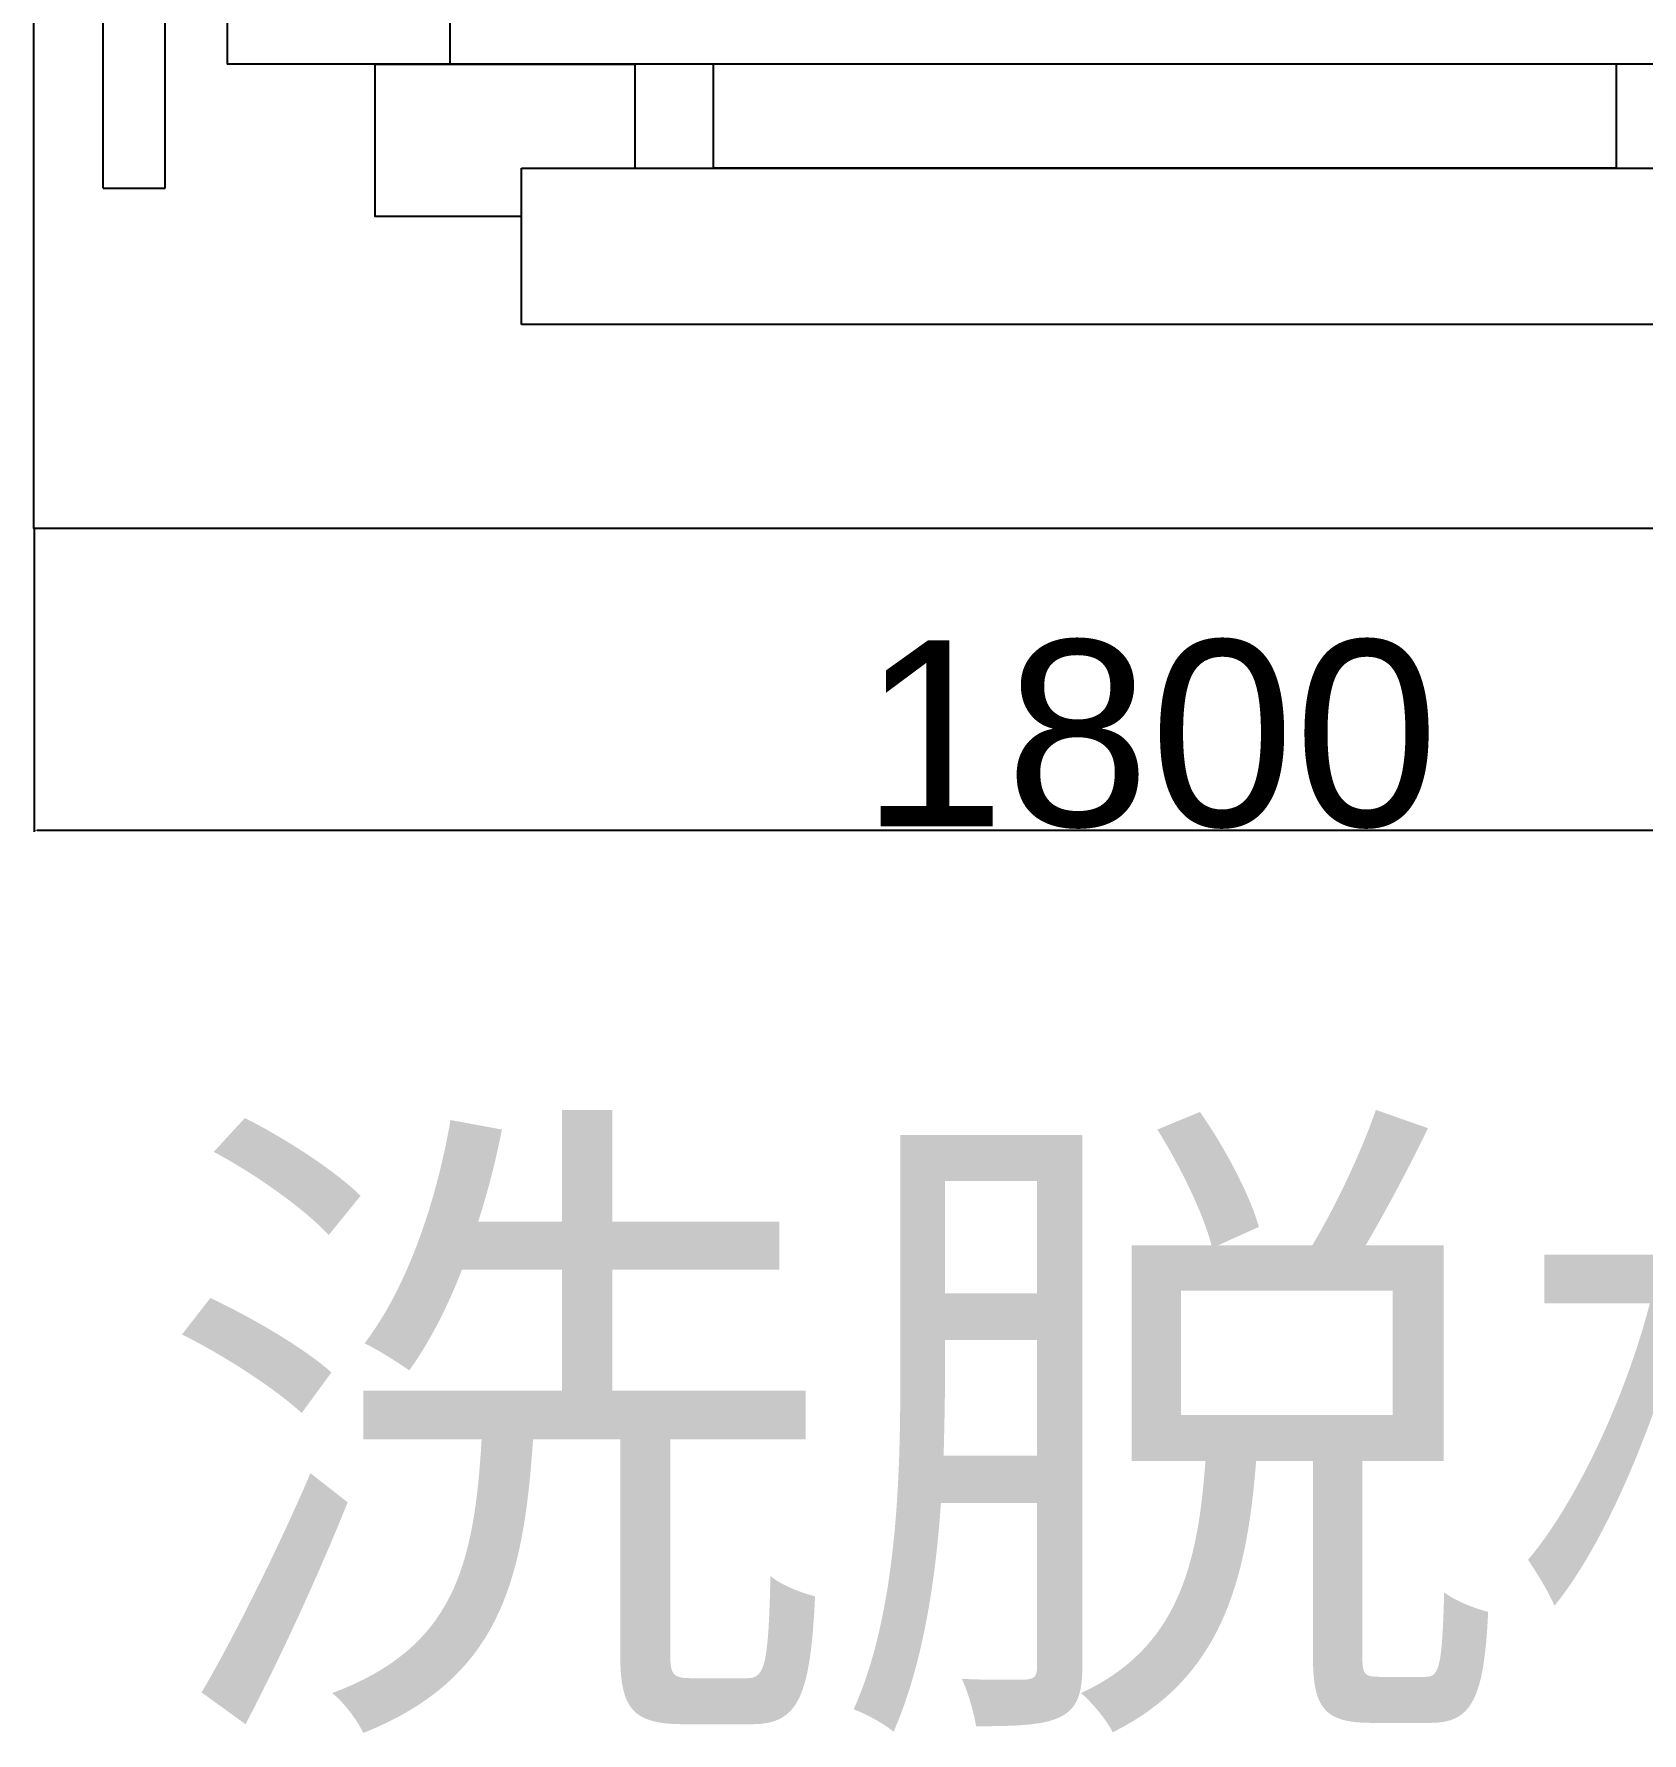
# Model space of a CAD drawing. Header units: millimetres. Extents: x 8553 to 58453, y 11523 to 43612.
# Drawn here: x 38799 to 40096, y 24552 to 25922 of the extents above; entities that cross this region are included whole.
import ezdxf

# ---------------------------------------------------------------- set-up
doc = ezdxf.new("R2010")
doc.units = ezdxf.units.MM
doc.header["$PDMODE"] = 35
for name, color, linetype in [('font_blue', 142, 'Continuous'), ('green', 122, 'Continuous'), ('grey', 254, 'Continuous')]:
    doc.layers.add(name, color=color, linetype=linetype)
doc.styles.get("Standard").update_dxf_attribs({"font": 'arial.ttf', "height": 150})
doc.dimstyles.new('ISO-25', dxfattribs={"dimtxt": 2.5, "dimasz": 2.5, "dimexe": 1.25, "dimexo": 0.625, "dimtad": 1, "dimtxsty": 'Standard', "dimcen": 2.5, "dimadec": 0, "dimazin": 0, "dimtfac": 1, "dimtmove": 0, "dimatfit": 3, "dimfxl": 1, "dimarcsym": 0})

# ---------------------------------------------------------------- blocks, each defined once
blk = doc.blocks.new('*D11')
at = {"layer": 'Defpoints', "color": 0, "transparency": 16777216}
for p in [(38799.2, 25523), (40599.2, 25523), (40599.2, 25279.7)]:
    blk.add_point(p, dxfattribs=at)
at = {"layer": 'font_blue', "color": 0, "lineweight": -2, "transparency": 16777216}
for p, q in [((38799.2, 25522.3), (38799.2, 25278.5)), ((40599.2, 25522.3), (40599.2, 25278.5)), ((38801.7, 25279.7), (40596.7, 25279.7))]:
    blk.add_line(p, q, dxfattribs=at)
at = {"layer": 'font_blue', "color": 0, "transparency": 16777216}
for points in [[(38801.7, 25280.2), (38801.7, 25279.3), (38799.2, 25279.7)], [(40596.7, 25280.2), (40596.7, 25279.3), (40599.2, 25279.7)]]:
    blk.add_solid(points, dxfattribs=at)
at = {"layer": 'font_blue', "color": 0, "transparency": 16777216, "insert": (39699.2, 25356.9), "char_height": 150, "attachment_point": 5}
blk.add_mtext('1800', dxfattribs=at)

msp = doc.modelspace()

# ---------------------------------------------------------------- linework, layer by layer
at = {"layer": 'green'}
msp.add_lwpolyline([(38799.167, 27622.963), (40599.167, 27622.963), (40599.167, 25522.963), (38799.167, 25522.963)], close=True, dxfattribs=at)
at = {"layer": 'grey'}
for p, q in [((38854.889, 25797.537), (38854.889, 27473.537)), ((38904.889, 25797.537), (38904.889, 27423.537)), ((38954.889, 27423.537), (38954.889, 25897.537)), ((39134.889, 25897.537), (39134.889, 27423.537)), ((40468.063, 25897.537), (38954.889, 25897.537)), ((39347.389, 25813.537), (39347.389, 25897.537)), ((40075.563, 25813.537), (40075.563, 25897.537)), ((39192.389, 25687.537), (39192.389, 25813.537)), ((39192.389, 25813.537), (40230.563, 25813.537)), ((40075.563, 25813.537), (39347.389, 25813.537)), ((38854.889, 25797.537), (38904.889, 25797.537)), ((40230.563, 25687.537), (39192.389, 25687.537))]:
    msp.add_line(p, q, dxfattribs=at)
msp.add_lwpolyline([(39192.389, 25774.696), (39074.284, 25774.696), (39074.284, 25897.537), (39283.937, 25897.537), (39283.937, 25813.537)], dxfattribs=at)

# ---------------------------------------------------------------- texts
at = {"layer": 'font_blue', "insert": (38897.797, 24995.899), "char_height": 400, "attachment_point": 1}
msp.add_mtext_dynamic_manual_height_columns('洗脱机', width=1947.91769, gutter_width=500, heights=[0], dxfattribs=at)

# ---------------------------------------------------------------- dimensions: what is measured, and where the dimension line sits
at = {"layer": 'font_blue'}
dim = msp.add_linear_dim(base=(40599.167, 25279.736), p1=(38799.167, 25522.963), p2=(40599.167, 25522.963), dimstyle='ISO-25', dxfattribs=at)
dim.commit()
dim.dimension.update_dxf_attribs({"geometry": '*D11', "text_midpoint": (39699.167, 25356.947)})

doc.saveas('drawing.dxf')
